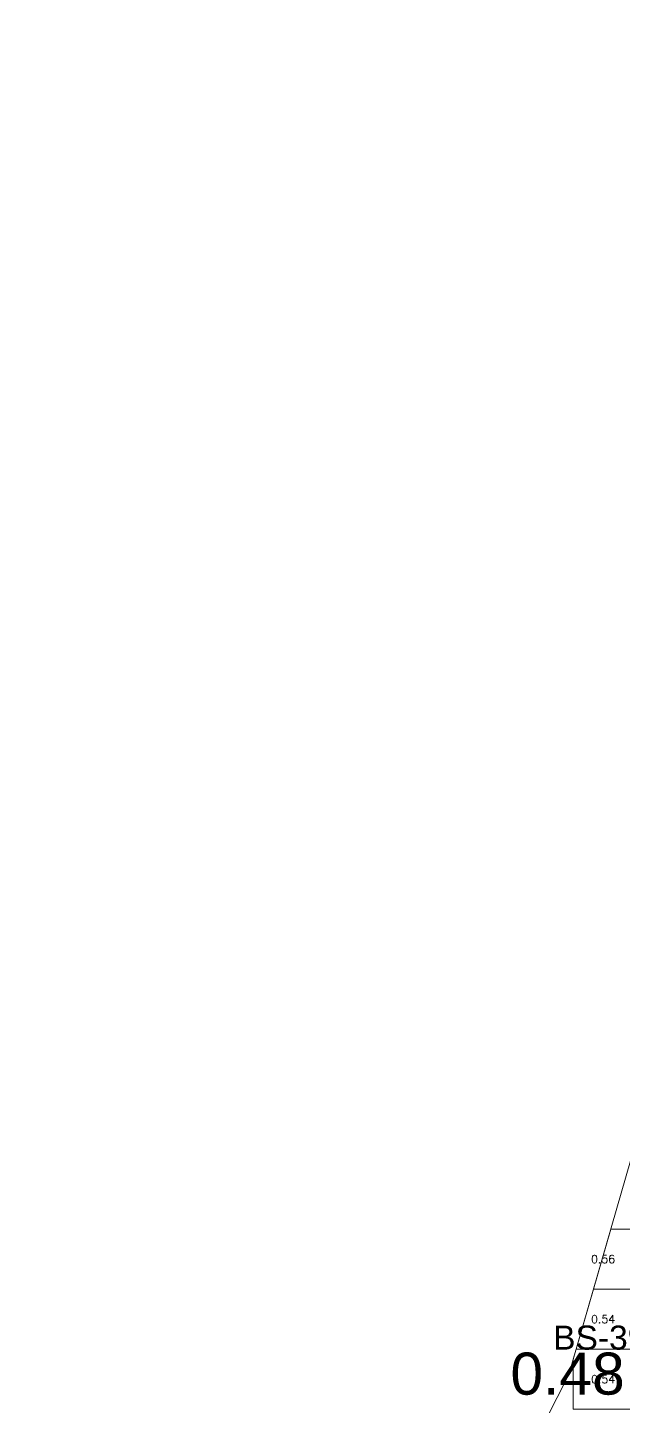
# Model space of a CAD drawing. Header units: inches. Extents: x 470001 to 470123, y 4349638 to 4349771.
# Drawn here: x 470088.8 to 470098.73, y 4349692.03 to 4349715 of the extents above; entities that cross this region are included whole.
import ezdxf
from ezdxf.enums import TextEntityAlignment as Align

# ---------------------------------------------------------------- set-up
doc = ezdxf.new("R2010")
doc.units = ezdxf.units.IN
doc.header["$MEASUREMENT"] = 0
doc.layers.add('爆区方格网', color=7, linetype='Continuous', lineweight=0)
doc.layers.add('钻孔', color=7, linetype='Continuous', lineweight=0)
doc.styles.add('3dmine_textStyle_1', font='txt.shx', dxfattribs={"height": 1, "bigfont": 'gbcbig.shx'})
doc.styles.add('3dmine_textStyle_2', font='arial.ttf', dxfattribs={"height": 1})

msp = doc.modelspace()

# ---------------------------------------------------------------- linework, layer by layer
at = {"color": 4, "linetype": 'Continuous', "lineweight": 0, "true_color": 0x00ffff, "elevation": 1971.02}
msp.add_lwpolyline([(470090.823, 4349662.009), (470088.803, 4349666.427), (470090.728, 4349672.913), (470092.958, 4349680.036), (470094.717, 4349686.447), (470097.817, 4349692.565), (470100.278, 4349701.085), (470103.459, 4349714.397), (470107.154, 4349716.026)], dxfattribs=at)
at = {"layer": '爆区方格网', "color": 4, "linetype": 'Continuous', "lineweight": 0, "true_color": 0x00ffff, "elevation": 3941.41}
for points in [[(470098.89, 4349693.987), (470098.228, 4349693.987), (470098.517, 4349694.987), (470098.89, 4349694.987), (470098.89, 4349693.987)], [(470098.89, 4349692.987), (470097.939, 4349692.987), (470098.228, 4349693.987), (470098.89, 4349693.987), (470098.89, 4349692.987)], [(470098.89, 4349691.987), (470097.89, 4349691.987), (470097.89, 4349692.818), (470097.939, 4349692.987), (470098.89, 4349692.987), (470098.89, 4349691.987)]]:
    msp.add_lwpolyline(points, dxfattribs=at)

# ---------------------------------------------------------------- texts
at = {"color": 4, "linetype": 'Continuous', "lineweight": 0, "true_color": 0x00ffff, "style": '3dmine_textStyle_1'}
for s, p in [('0.56', (470098.39, 4349694.487, 3941.41)), ('0.54', (470098.39, 4349693.487, 3941.41)), ('0.54', (470098.39, 4349692.487, 3941.41))]:
    msp.add_text(s, height=0.1333, dxfattribs=at).set_placement(p, align=Align.MIDDLE_CENTER)
at = {"layer": '钻孔', "color": 138, "linetype": 'Continuous', "lineweight": 0, "true_color": 0x004c4c, "style": '3dmine_textStyle_2'}
msp.add_text('BS-3940-1004-P16', height=0.4, dxfattribs=at).set_placement((470099.95, 4349692.98, 3940.55), align=Align.CENTER)
at = {"layer": '钻孔', "color": 8, "linetype": 'Continuous', "lineweight": 0, "true_color": 0x808080, "style": '3dmine_textStyle_2'}
msp.add_text('0.48', height=0.7, dxfattribs=at).set_placement((470098.75, 4349692.58, 3935.05), align=Align.MIDDLE_RIGHT)

doc.saveas('drawing.dxf')
